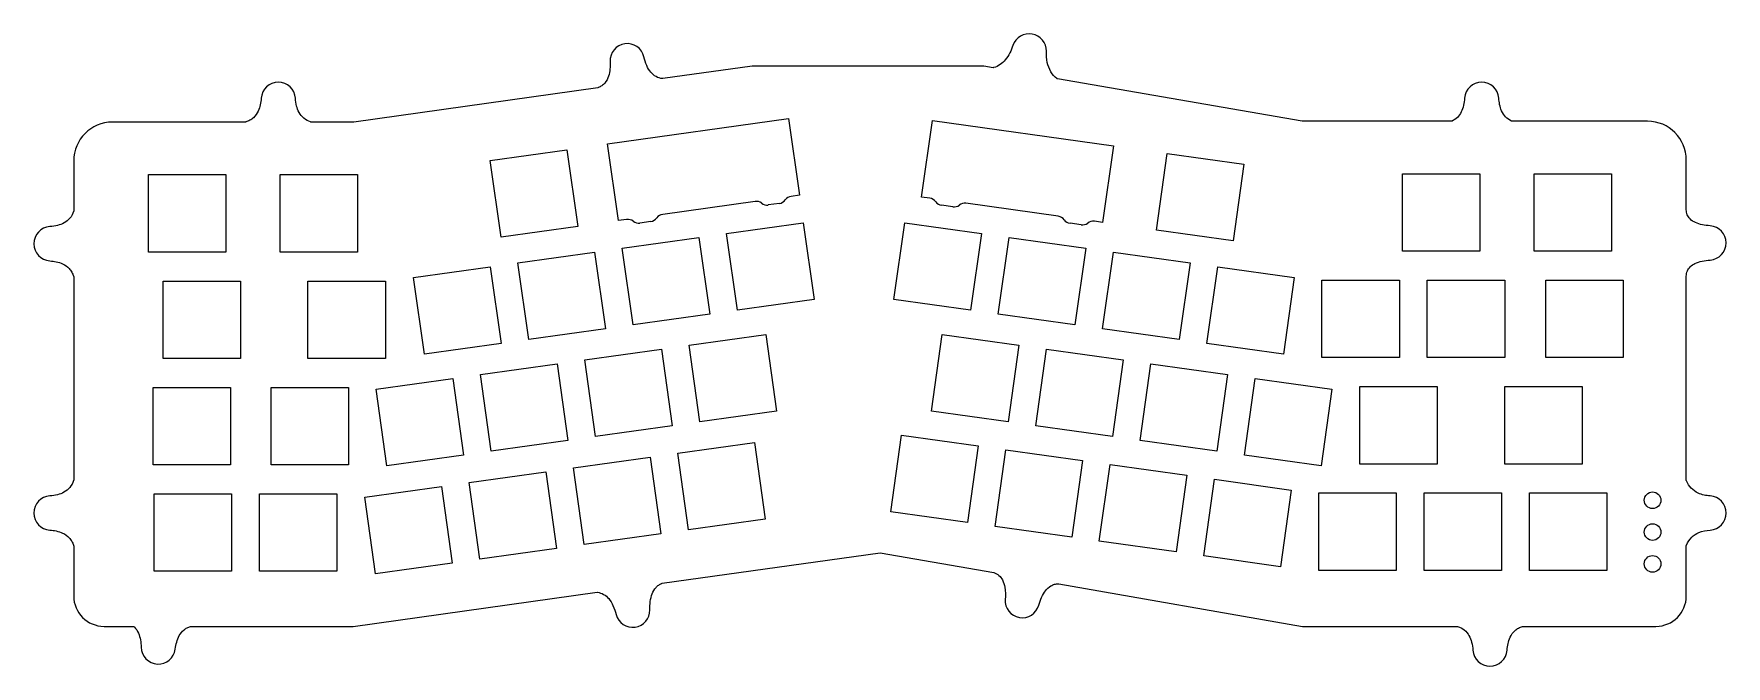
# Model space of a CAD drawing. Header units: millimetres. Extents: x -153 to 153, y -57 to 57.
import ezdxf

# ---------------------------------------------------------------- set-up
doc = ezdxf.new("R2010")
doc.units = ezdxf.units.MM
doc.layers.add('CUTOUTS', color=1, linetype='CONTINUOUS')
doc.layers.add('PERIMETER', color=5, linetype='CONTINUOUS')

msp = doc.modelspace()

# ---------------------------------------------------------------- linework, layer by layer
at = {"layer": 'CUTOUTS'}
for p, q in [((-49.25, 37.05), (-16.52, 41.65)), ((-16.52, 41.65), (-14.58, 27.79)), ((7.53, 27.46), (9.48, 41.32)), ((9.48, 41.32), (42.2, 36.72)), ((-47.3, 23.19), (-49.25, 37.05)), ((-70.48, 34.07), (-56.61, 36.02)), ((-68.53, 20.21), (-70.48, 34.07)), ((-56.61, 36.02), (-54.66, 22.16)), ((42.2, 36.72), (40.26, 22.86)), ((49.97, 21.49), (51.92, 35.35)), ((51.92, 35.35), (65.79, 33.41)), ((-132.3, 17.51), (-132.3, 31.51)), ((-132.3, 31.51), (-118.3, 31.51)), ((-118.3, 31.51), (-118.3, 17.51)), ((-108.49, 17.51), (-108.49, 31.51)), ((-108.49, 31.51), (-94.49, 31.51)), ((-94.49, 31.51), (-94.49, 17.51)), ((65.79, 33.41), (63.84, 19.54)), ((94.49, 17.66), (94.49, 31.66)), ((94.49, 31.66), (108.49, 31.66)), ((108.49, 31.66), (108.49, 17.66)), ((118.3, 17.66), (118.3, 31.66)), ((118.3, 31.66), (132.3, 31.66)), ((132.3, 31.66), (132.3, 17.66)), ((-14.58, 27.79), (-16.07, 27.58)), ((-22.6, 26.66), (-39.29, 24.32)), ((-18.2, 26.3), (-20.2, 26.02)), ((9.02, 27.25), (7.53, 27.46)), ((13.15, 25.69), (11.15, 25.97)), ((32.24, 23.98), (15.54, 26.33)), ((-54.66, 22.16), (-68.53, 20.21)), ((-45.81, 23.4), (-47.3, 23.19)), ((-41.41, 23.04), (-43.41, 22.76)), ((-27.74, 20.84), (-13.87, 22.79)), ((-13.87, 22.79), (-11.93, 8.93)), ((2.52, 8.92), (4.47, 22.79)), ((4.47, 22.79), (18.33, 20.84)), ((36.36, 22.43), (34.36, 22.71)), ((40.26, 22.86), (38.76, 23.07)), ((63.84, 19.54), (49.97, 21.49)), ((-46.6, 18.19), (-32.74, 20.14)), ((-32.74, 20.14), (-30.79, 6.27)), ((-25.79, 6.97), (-27.74, 20.84)), ((18.33, 20.84), (16.38, 6.97)), ((21.38, 6.27), (23.33, 20.14)), ((23.33, 20.14), (37.2, 18.19)), ((-118.3, 17.51), (-132.3, 17.51)), ((-94.49, 17.51), (-108.49, 17.51)), ((-65.47, 15.54), (-51.6, 17.49)), ((-63.52, 1.67), (-65.47, 15.54)), ((-51.6, 17.49), (-49.65, 3.62)), ((-44.65, 4.33), (-46.6, 18.19)), ((37.2, 18.19), (35.25, 4.32)), ((40.25, 3.62), (42.2, 17.48)), ((42.2, 17.48), (56.06, 15.54)), ((56.06, 15.54), (54.11, 1.67)), ((108.49, 17.66), (94.49, 17.66)), ((132.3, 17.66), (118.3, 17.66)), ((-129.63, -1.73), (-129.63, 12.27)), ((-129.63, 12.27), (-115.63, 12.27)), ((-115.63, 12.27), (-115.63, -1.73)), ((-103.44, -1.73), (-103.44, 12.27)), ((-103.44, 12.27), (-89.44, 12.27)), ((-89.44, 12.27), (-89.44, -1.73)), ((-84.33, 12.89), (-70.47, 14.83)), ((-82.38, -0.98), (-84.33, 12.89)), ((-70.47, 14.83), (-68.52, 0.97)), ((59.11, 0.97), (61.06, 14.83)), ((61.06, 14.83), (74.92, 12.88)), ((74.92, 12.88), (72.98, -0.98)), ((79.91, -1.58), (79.91, 12.42)), ((79.91, 12.42), (93.92, 12.42)), ((93.92, 12.42), (93.92, -1.58)), ((98.96, 12.42), (112.97, 12.42)), ((98.96, -1.58), (98.96, 12.42)), ((112.97, 12.42), (112.97, -1.58)), ((120.4, -1.58), (120.4, 12.42)), ((120.4, 12.42), (134.4, 12.42)), ((134.4, 12.42), (134.4, -1.58)), ((-30.79, 6.27), (-44.65, 4.33)), ((-11.93, 8.93), (-25.79, 6.97)), ((16.38, 6.97), (2.52, 8.92)), ((35.25, 4.32), (21.38, 6.27)), ((-49.65, 3.62), (-63.52, 1.67)), ((54.11, 1.67), (40.25, 3.62)), ((-68.52, 0.97), (-82.38, -0.98)), ((-34.52, 0.65), (-20.65, 2.6)), ((-32.57, -13.21), (-34.52, 0.65)), ((-20.65, 2.6), (-18.71, -11.27)), ((9.3, -11.27), (11.25, 2.6)), ((11.25, 2.6), (25.11, 0.65)), ((25.11, 0.65), (23.16, -13.22)), ((72.98, -0.98), (59.11, 0.97)), ((-115.63, -1.73), (-129.63, -1.73)), ((-89.44, -1.73), (-103.44, -1.73)), ((-72.25, -4.65), (-58.38, -2.7)), ((-58.38, -2.7), (-56.44, -16.57)), ((-53.38, -2), (-39.52, -0.05)), ((-51.43, -15.87), (-53.38, -2)), ((-39.52, -0.05), (-37.57, -13.92)), ((28.16, -13.92), (30.11, -0.05)), ((30.11, -0.05), (43.98, -2)), ((43.98, -2), (42.03, -15.87)), ((47.03, -16.57), (48.98, -2.71)), ((48.98, -2.71), (62.84, -4.66)), ((93.92, -1.58), (79.91, -1.58)), ((112.97, -1.58), (98.96, -1.58)), ((134.4, -1.58), (120.4, -1.58)), ((-91.11, -7.3), (-77.25, -5.36)), ((-77.25, -5.36), (-75.3, -19.22)), ((-70.3, -18.52), (-72.25, -4.65)), ((62.84, -4.66), (60.89, -18.52)), ((65.89, -19.22), (67.84, -5.36)), ((67.84, -5.36), (81.7, -7.31)), ((-131.45, -20.97), (-131.45, -6.97)), ((-131.45, -6.97), (-117.44, -6.97)), ((-117.44, -6.97), (-117.44, -20.97)), ((-110.11, -20.97), (-110.11, -6.97)), ((-110.11, -6.97), (-96.11, -6.97)), ((-96.11, -6.97), (-96.11, -20.97)), ((-89.16, -21.17), (-91.11, -7.3)), ((81.7, -7.31), (79.76, -21.17)), ((86.77, -20.82), (86.77, -6.82)), ((86.77, -6.82), (100.77, -6.82)), ((100.77, -6.82), (100.77, -20.82)), ((112.97, -20.82), (112.97, -6.82)), ((112.97, -6.82), (126.97, -6.82)), ((126.97, -6.82), (126.97, -20.82)), ((-18.71, -11.27), (-32.57, -13.21)), ((23.16, -13.22), (9.3, -11.27)), ((-37.57, -13.92), (-51.43, -15.87)), ((42.03, -15.87), (28.16, -13.92)), ((-56.44, -16.57), (-70.3, -18.52)), ((-36.57, -18.88), (-22.71, -16.94)), ((-22.71, -16.94), (-20.77, -30.81)), ((1.93, -29.47), (3.88, -15.61)), ((3.88, -15.61), (17.74, -17.55)), ((17.74, -17.55), (15.8, -31.42)), ((20.8, -32.12), (22.75, -18.26)), ((22.75, -18.26), (36.61, -20.21)), ((60.89, -18.52), (47.03, -16.57)), ((-117.44, -20.97), (-131.45, -20.97)), ((-96.11, -20.97), (-110.11, -20.97)), ((-75.3, -19.22), (-89.16, -21.17)), ((-55.44, -21.53), (-41.58, -19.58)), ((-41.58, -19.58), (-39.64, -33.45)), ((-34.63, -32.74), (-36.57, -18.88)), ((36.61, -20.21), (34.66, -34.07)), ((39.66, -34.77), (41.6, -20.9)), ((41.6, -20.9), (55.47, -22.85)), ((79.76, -21.17), (65.89, -19.22)), ((100.77, -20.82), (86.77, -20.82)), ((126.97, -20.82), (112.97, -20.82)), ((-74.31, -24.18), (-60.45, -22.23)), ((-72.36, -38.04), (-74.31, -24.18)), ((-60.45, -22.23), (-58.5, -36.1)), ((-53.5, -35.39), (-55.44, -21.53)), ((55.47, -22.85), (53.53, -36.71)), ((58.53, -37.42), (60.51, -23.56)), ((60.51, -23.56), (74.37, -25.54)), ((-131.25, -40.21), (-131.25, -26.21)), ((-131.25, -26.21), (-117.25, -26.21)), ((-117.25, -26.21), (-117.25, -40.21)), ((-112.2, -40.21), (-112.2, -26.21)), ((-112.2, -26.21), (-98.2, -26.21)), ((-98.2, -26.21), (-98.2, -40.21)), ((-93.18, -26.83), (-79.31, -24.88)), ((-91.23, -40.7), (-93.18, -26.83)), ((-79.31, -24.88), (-77.37, -38.75)), ((74.37, -25.54), (72.39, -39.4)), ((79.34, -40.06), (79.34, -26.06)), ((79.34, -26.06), (93.34, -26.06)), ((93.34, -26.06), (93.34, -40.06)), ((98.39, -40.06), (98.39, -26.06)), ((98.39, -26.06), (112.39, -26.06)), ((112.39, -26.06), (112.39, -40.06)), ((117.44, -40.06), (117.44, -26.06)), ((117.44, -26.06), (131.44, -26.06)), ((131.44, -26.06), (131.44, -40.06)), ((15.8, -31.42), (1.93, -29.47)), ((-39.64, -33.45), (-53.5, -35.39)), ((-20.77, -30.81), (-34.63, -32.74)), ((34.66, -34.07), (20.8, -32.12)), ((-58.5, -36.1), (-72.36, -38.04)), ((53.53, -36.71), (39.66, -34.77)), ((-77.37, -38.75), (-91.23, -40.7)), ((72.39, -39.4), (58.53, -37.42)), ((-117.25, -40.21), (-131.25, -40.21)), ((-98.2, -40.21), (-112.2, -40.21)), ((93.34, -40.06), (79.34, -40.06)), ((112.39, -40.06), (98.39, -40.06)), ((131.44, -40.06), (117.44, -40.06))]:
    msp.add_line(p, q, dxfattribs=at)
for centre in [(139.7, -27.38), (139.7, -33.13), (139.7, -38.88)]:
    msp.add_circle(centre, 1.5, dxfattribs=at)
for centre, start, end in [((-15.85, 26.01), 97.9879, 144.0097), ((-22.37, 25.09), 51.9899, 97.9987), ((-20.42, 27.59), 231.9899, 278.015), ((-18.42, 27.87), 278.015, 324.0097), ((8.8, 25.67), 35.9715, 82.0146), ((11.37, 27.54), 215.9715, 262.0181), ((13.37, 27.26), 262.0181, 308.0147), ((15.32, 24.76), 81.9987, 128.0147), ((-45.59, 21.83), 51.9715, 98.0146), ((-43.63, 24.33), 231.9715, 278.0181), ((-41.64, 24.61), 278.0181, 324.0147), ((-39.07, 22.74), 97.9987, 144.0147), ((32.02, 22.41), 35.9899, 81.9987), ((34.58, 24.28), 215.9899, 262.015), ((36.58, 24), 262.015, 308.0097), ((38.54, 21.5), 81.9879, 128.0097)]:
    msp.add_arc(centre, 1.59, start, end, dxfattribs=at)
at = {"layer": 'PERIMETER'}
for p, q in [((-23.13, 51.13), (-39.25, 48.87)), ((18.75, 51.13), (-23.13, 51.13)), ((20.48, 50.83), (18.75, 51.13)), ((-51.01, 47.21), (-95.17, 41.01)), ((76.32, 41.16), (32.07, 48.83)), ((-114.73, 41.01), (-138.8, 41.01)), ((-95.17, 41.01), (-102.88, 41.01)), ((103.35, 41.16), (76.32, 41.16)), ((138.8, 41.16), (114.27, 41.16)), ((-145.8, 34.01), (-145.8, 24.93)), ((145.8, 25.16), (145.8, 34.16)), ((-145.8, 13.09), (-145.8, -23.75)), ((145.8, -23.78), (145.8, 13.16)), ((-150.11, -26.58), (-150.11, -26.58)), ((150.1, -26.58), (150.1, -26.58)), ((-145.8, -35.6), (-145.8, -44.68)), ((145.8, -44.68), (145.8, -35.58)), ((-39.4, -42.37), (0.01, -36.86)), ((0.01, -36.86), (20.57, -40.45)), ((32.32, -42.49), (76.4, -50.18)), ((-95.24, -50.18), (-51.15, -44.01)), ((22.65, -45.3), (22.65, -45.3)), ((-47.7, -48.05), (-47.7, -48.05)), ((-140.3, -50.18), (-134.95, -50.18)), ((-124.62, -50.18), (-95.24, -50.18)), ((76.4, -50.18), (104.38, -50.18)), ((116.23, -50.18), (140.3, -50.18)), ((107.21, -54.5), (107.21, -54.5))]:
    msp.add_line(p, q, dxfattribs=at)
for centre, radius, start, end in [((-45.7, 52.1), 3.1, 13.1174, 182.8836), ((26.98, 53.87), 3.1, -0.8598, 161.2016), ((-108.8, 45.11), 3.1, 3.8065, 176.193), ((108.8, 45.11), 3.1, 4.238, 175.8154), ((-138.8, 34.01), 7, 90, 180), ((138.8, 34.16), 7, 0, 90), ((-149.9, 19.01), 3.1, 93.7551, 266.2489), ((149.9, 19.16), 3.1, -85.7545, 85.7539), ((-149.9, -29.68), 3.1, 93.7462, 266.2538), ((149.9, -29.68), 3.1, -86.4262, 86.4262), ((-140.3, -44.68), 5.5, 180, 270), ((25.74, -45.51), 3.1, 176.1814, 344.0446), ((140.3, -44.68), 5.5, -90, 0), ((-44.71, -47.25), 3.1, -165.0186, 0.9352), ((-130.5, -53.9), 3.1, 181.2564, 352.657), ((110.3, -54.28), 3.1, 184.1704, 355.8297)]:
    msp.add_arc(centre, radius, start, end, dxfattribs=at)
for points, knots in [([(-39.25, 48.87), (-39.27, 48.87), (-39.29, 48.87), (-39.32, 48.87), (-39.72, 48.92), (-40.12, 49.04), (-40.49, 49.24), (-40.86, 49.44), (-41.16, 49.71), (-41.42, 50.01), (-41.74, 50.38), (-41.98, 50.8), (-42.17, 51.22), (-42.4, 51.73), (-42.56, 52.28), (-42.69, 52.8)], [-0.0061902, -0.0061902, -0.0061902, -0.0061902, 0, 0, 0, 0.1056273, 0.1056273, 0.1056273, 0.2097364, 0.2097364, 0.2097364, 0.3375771, 0.3375771, 0.3375771, 0.4935221, 0.4935221, 0.4935221, 0.4935221]), ([(24.04, 54.87), (23.73, 53.97), (23.3, 53.03), (22.65, 52.26), (22.38, 51.94), (22.06, 51.65), (21.71, 51.4), (21.36, 51.17), (20.99, 50.99), (20.59, 50.87), (20.56, 50.86), (20.52, 50.85), (20.48, 50.83)], [0.0000002, 0.0000002, 0.0000002, 0.0000002, 0.274048, 0.274048, 0.274048, 0.3888319, 0.3888319, 0.3888319, 0.4979692, 0.4979692, 0.4979692, 0.5098362, 0.5098362, 0.5098362, 0.5098362]), ([(32.07, 48.83), (32.04, 48.85), (32.01, 48.87), (31.97, 48.9), (31.54, 49.22), (31.18, 49.62), (30.9, 50.08), (30.58, 50.62), (30.37, 51.2), (30.25, 51.79), (30.11, 52.46), (30.07, 53.16), (30.08, 53.82)], [-0.0118932, -0.0118932, -0.0118932, -0.0118932, 0, 0, 0, 0.1430898, 0.1430898, 0.1430898, 0.3104351, 0.3104351, 0.3104351, 0.5021761, 0.5021761, 0.5021761, 0.5021761]), ([(-48.8, 51.95), (-48.76, 51.05), (-48.81, 50.14), (-49.08, 49.32), (-49.23, 48.88), (-49.45, 48.45), (-49.77, 48.08), (-49.93, 47.89), (-50.11, 47.73), (-50.31, 47.59), (-50.51, 47.45), (-50.73, 47.33), (-50.96, 47.24), (-50.98, 47.23), (-51, 47.22), (-51.01, 47.21)], [0.0000003, 0.0000003, 0.0000003, 0.0000003, 0.257208, 0.257208, 0.257208, 0.3963569, 0.3963569, 0.3963569, 0.4647116, 0.4647116, 0.4647116, 0.5344089, 0.5344089, 0.5344089, 0.5413191, 0.5413191, 0.5413191, 0.5413191]), ([(-111.9, 45.31), (-111.95, 44.56), (-112.09, 43.74), (-112.43, 43.01), (-112.64, 42.56), (-112.92, 42.14), (-113.3, 41.8), (-113.49, 41.62), (-113.7, 41.47), (-113.93, 41.34), (-114.16, 41.21), (-114.4, 41.11), (-114.65, 41.03), (-114.68, 41.02), (-114.7, 41.02), (-114.73, 41.01)], [0.0000002, 0.0000002, 0.0000002, 0.0000002, 0.2165733, 0.2165733, 0.2165733, 0.3476844, 0.3476844, 0.3476844, 0.4141081, 0.4141081, 0.4141081, 0.4828766, 0.4828766, 0.4828766, 0.4905214, 0.4905214, 0.4905214, 0.4905214]), ([(-102.88, 41.01), (-102.9, 41.02), (-102.93, 41.02), (-102.95, 41.03), (-103.4, 41.17), (-103.83, 41.39), (-104.2, 41.7), (-104.55, 42), (-104.83, 42.36), (-105.04, 42.75), (-105.25, 43.12), (-105.4, 43.52), (-105.5, 43.92), (-105.62, 44.38), (-105.68, 44.85), (-105.71, 45.31)], [-0.0076603, -0.0076603, -0.0076603, -0.0076603, 0, 0, 0, 0.1243445, 0.1243445, 0.1243445, 0.241803, 0.241803, 0.241803, 0.3547829, 0.3547829, 0.3547829, 0.4865722, 0.4865722, 0.4865722, 0.4865722]), ([(105.71, 45.33), (105.65, 44.47), (105.48, 43.6), (105.1, 42.84), (104.93, 42.49), (104.7, 42.15), (104.41, 41.86), (104.13, 41.58), (103.8, 41.36), (103.44, 41.2), (103.41, 41.19), (103.38, 41.17), (103.35, 41.16)], [0.0000002, 0.0000002, 0.0000002, 0.0000002, 0.248907, 0.248907, 0.248907, 0.3657139, 0.3657139, 0.3657139, 0.4770192, 0.4770192, 0.4770192, 0.4888203, 0.4888203, 0.4888203, 0.4888203]), ([(114.27, 41.16), (114.24, 41.17), (114.21, 41.19), (114.18, 41.2), (113.78, 41.38), (113.43, 41.62), (113.13, 41.94), (112.82, 42.27), (112.58, 42.65), (112.4, 43.06), (112.08, 43.79), (111.95, 44.59), (111.89, 45.34)], [-0.0104957, -0.0104957, -0.0104957, -0.0104957, 0, 0, 0, 0.1101142, 0.1101142, 0.1101142, 0.2276769, 0.2276769, 0.2276769, 0.4420302, 0.4420302, 0.4420302, 0.4420302]), ([(-145.8, 24.93), (-145.81, 24.91), (-145.82, 24.88), (-145.83, 24.86), (-145.97, 24.41), (-146.18, 23.99), (-146.49, 23.62), (-146.79, 23.26), (-147.14, 22.99), (-147.53, 22.77), (-147.9, 22.56), (-148.3, 22.42), (-148.7, 22.32), (-149.17, 22.2), (-149.64, 22.13), (-150.11, 22.1)], [-0.007575, -0.007575, -0.007575, -0.007575, 0, 0, 0, 0.123815, 0.123815, 0.123815, 0.2405773, 0.2405773, 0.2405773, 0.3540035, 0.3540035, 0.3540035, 0.4865017, 0.4865017, 0.4865017, 0.4865017]), ([(150.13, 22.25), (149.15, 22.32), (148.23, 22.49), (147.46, 22.84), (147.11, 23), (146.76, 23.21), (146.47, 23.51), (146.26, 23.73), (146.09, 23.98), (145.98, 24.26), (145.86, 24.55), (145.81, 24.86), (145.8, 25.15), (145.8, 25.15), (145.8, 25.15), (145.8, 25.16)], [0.0000003, 0.0000003, 0.0000003, 0.0000003, 0.2853016, 0.2853016, 0.2853016, 0.4150204, 0.4150204, 0.4150204, 0.5065291, 0.5065291, 0.5065291, 0.6000674, 0.6000674, 0.6000674, 0.6005987, 0.6005987, 0.6005987, 0.6005987]), ([(-150.11, 15.91), (-149.35, 15.87), (-148.54, 15.73), (-147.8, 15.38), (-147.36, 15.18), (-146.94, 14.9), (-146.6, 14.52), (-146.42, 14.33), (-146.27, 14.12), (-146.14, 13.89), (-146.01, 13.65), (-145.9, 13.41), (-145.83, 13.16), (-145.82, 13.13), (-145.81, 13.11), (-145.8, 13.09)], [0.0000002, 0.0000002, 0.0000002, 0.0000002, 0.2161852, 0.2161852, 0.2161852, 0.3467725, 0.3467725, 0.3467725, 0.4135148, 0.4135148, 0.4135148, 0.4826326, 0.4826326, 0.4826326, 0.4902053, 0.4902053, 0.4902053, 0.4902053]), ([(145.8, 13.16), (145.8, 13.17), (145.8, 13.17), (145.8, 13.17), (145.81, 13.48), (145.87, 13.81), (146, 14.11), (146.12, 14.39), (146.29, 14.63), (146.5, 14.84), (146.76, 15.1), (147.06, 15.29), (147.36, 15.44), (148.15, 15.82), (149.11, 15.99), (150.13, 16.07)], [-0.0004168, -0.0004168, -0.0004168, -0.0004168, 0, 0, 0, 0.078061, 0.078061, 0.078061, 0.1487747, 0.1487747, 0.1487747, 0.237464, 0.237464, 0.237464, 0.4678991, 0.4678991, 0.4678991, 0.4678991]), ([(-145.8, -23.75), (-145.81, -23.78), (-145.82, -23.8), (-145.83, -23.83), (-145.97, -24.28), (-146.19, -24.71), (-146.51, -25.08), (-146.81, -25.44), (-147.17, -25.71), (-147.56, -25.93), (-147.93, -26.13), (-148.33, -26.27), (-148.72, -26.37), (-149.18, -26.49), (-149.65, -26.55), (-150.11, -26.58)], [-0.0077639, -0.0077639, -0.0077639, -0.0077639, 0, 0, 0, 0.1255979, 0.1255979, 0.1255979, 0.2439668, 0.2439668, 0.2439668, 0.3559294, 0.3559294, 0.3559294, 0.486173, 0.486173, 0.486173, 0.486173]), ([(150.1, -26.58), (149.37, -26.54), (148.62, -26.4), (147.93, -26.07), (147.47, -25.85), (147.04, -25.56), (146.68, -25.18), (146.32, -24.79), (146.04, -24.35), (145.84, -23.87), (145.83, -23.84), (145.82, -23.81), (145.8, -23.78)], [0, 0, 0, 0, 0.2042757, 0.2042757, 0.2042757, 0.3414053, 0.3414053, 0.3414053, 0.4807367, 0.4807367, 0.4807367, 0.4908053, 0.4908053, 0.4908053, 0.4908053]), ([(-150.11, -32.77), (-149.35, -32.82), (-148.54, -32.96), (-147.81, -33.3), (-147.36, -33.51), (-146.95, -33.79), (-146.6, -34.17), (-146.42, -34.36), (-146.27, -34.57), (-146.14, -34.8), (-146.01, -35.03), (-145.91, -35.28), (-145.83, -35.52), (-145.82, -35.55), (-145.81, -35.57), (-145.8, -35.6)], [0.0000002, 0.0000002, 0.0000002, 0.0000002, 0.2153796, 0.2153796, 0.2153796, 0.3469715, 0.3469715, 0.3469715, 0.413586, 0.413586, 0.413586, 0.4826081, 0.4826081, 0.4826081, 0.490357, 0.490357, 0.490357, 0.490357]), ([(145.8, -35.58), (145.82, -35.54), (145.83, -35.51), (145.84, -35.48), (146.06, -34.97), (146.36, -34.49), (146.77, -34.08), (147.15, -33.71), (147.59, -33.42), (148.07, -33.22), (148.72, -32.94), (149.42, -32.81), (150.1, -32.77)], [-0.010077, -0.010077, -0.010077, -0.010077, 0, 0, 0, 0.1512446, 0.1512446, 0.1512446, 0.2906043, 0.2906043, 0.2906043, 0.4814422, 0.4814422, 0.4814422, 0.4814422]), ([(-41.61, -47.2), (-41.62, -46.2), (-41.53, -45.17), (-41.19, -44.28), (-41.03, -43.87), (-40.81, -43.47), (-40.5, -43.13), (-40.35, -42.97), (-40.19, -42.83), (-40.02, -42.71), (-39.84, -42.58), (-39.65, -42.48), (-39.46, -42.4), (-39.44, -42.39), (-39.42, -42.38), (-39.4, -42.37)], [0.0000003, 0.0000003, 0.0000003, 0.0000003, 0.2902144, 0.2902144, 0.2902144, 0.4222393, 0.4222393, 0.4222393, 0.4829008, 0.4829008, 0.4829008, 0.5436467, 0.5436467, 0.5436467, 0.5510444, 0.5510444, 0.5510444, 0.5510444]), ([(20.57, -40.45), (20.59, -40.45), (20.6, -40.45), (20.61, -40.46), (20.94, -40.57), (21.25, -40.74), (21.51, -40.98), (21.78, -41.21), (21.98, -41.49), (22.14, -41.79), (22.37, -42.21), (22.5, -42.67), (22.57, -43.11), (22.7, -43.84), (22.7, -44.6), (22.65, -45.3)], [-0.0038923, -0.0038923, -0.0038923, -0.0038923, 0, 0, 0, 0.086009, 0.086009, 0.086009, 0.1718024, 0.1718024, 0.1718024, 0.2949059, 0.2949059, 0.2949059, 0.4982838, 0.4982838, 0.4982838, 0.4982838]), ([(28.72, -46.36), (29.01, -45.36), (29.38, -44.44), (29.93, -43.73), (30.19, -43.4), (30.51, -43.08), (30.9, -42.85), (31.11, -42.73), (31.33, -42.63), (31.57, -42.57), (31.8, -42.51), (32.04, -42.49), (32.28, -42.49), (32.29, -42.49), (32.31, -42.49), (32.32, -42.49)], [0.0000003, 0.0000003, 0.0000003, 0.0000003, 0.3012882, 0.3012882, 0.3012882, 0.4444393, 0.4444393, 0.4444393, 0.5184078, 0.5184078, 0.5184078, 0.592968, 0.592968, 0.592968, 0.5978886, 0.5978886, 0.5978886, 0.5978886]), ([(-51.15, -44.01), (-51.13, -44.02), (-51.11, -44.02), (-51.09, -44.02), (-50.7, -44.07), (-50.32, -44.19), (-49.98, -44.39), (-49.62, -44.59), (-49.31, -44.86), (-49.06, -45.16), (-48.73, -45.55), (-48.48, -45.98), (-48.28, -46.41), (-48.03, -46.94), (-47.85, -47.51), (-47.7, -48.05)], [-0.0065369, -0.0065369, -0.0065369, -0.0065369, 0, 0, 0, 0.0987238, 0.0987238, 0.0987238, 0.2030604, 0.2030604, 0.2030604, 0.3359633, 0.3359633, 0.3359633, 0.5000189, 0.5000189, 0.5000189, 0.5000189]), ([(-134.95, -50.18), (-134.9, -50.23), (-134.86, -50.28), (-134.81, -50.33), (-134.5, -50.64), (-134.27, -51.01), (-134.1, -51.39), (-133.74, -52.18), (-133.62, -53.07), (-133.6, -53.96)], [-0.0210349, -0.0210349, -0.0210349, -0.0210349, 0, 0, 0, 0.1118928, 0.1118928, 0.1118928, 0.340591, 0.340591, 0.340591, 0.340591]), ([(-127.43, -54.29), (-127.32, -53.44), (-127.11, -52.59), (-126.7, -51.86), (-126.49, -51.47), (-126.21, -51.11), (-125.85, -50.81), (-125.68, -50.67), (-125.5, -50.55), (-125.3, -50.44), (-125.11, -50.34), (-124.9, -50.26), (-124.69, -50.2), (-124.67, -50.19), (-124.64, -50.18), (-124.62, -50.18)], [0.0000003, 0.0000003, 0.0000003, 0.0000003, 0.2467213, 0.2467213, 0.2467213, 0.3779218, 0.3779218, 0.3779218, 0.4395915, 0.4395915, 0.4395915, 0.5021761, 0.5021761, 0.5021761, 0.5101206, 0.5101206, 0.5101206, 0.5101206]), ([(104.38, -50.18), (104.4, -50.18), (104.42, -50.19), (104.45, -50.2), (104.88, -50.33), (105.3, -50.54), (105.66, -50.83), (106.01, -51.12), (106.28, -51.46), (106.5, -51.84), (106.72, -52.23), (106.87, -52.64), (106.98, -53.04), (107.11, -53.53), (107.18, -54.02), (107.21, -54.5)], [-0.0073331, -0.0073331, -0.0073331, -0.0073331, 0, 0, 0, 0.1196407, 0.1196407, 0.1196407, 0.2341185, 0.2341185, 0.2341185, 0.3508814, 0.3508814, 0.3508814, 0.488486, 0.488486, 0.488486, 0.488486]), ([(113.4, -54.5), (113.45, -53.72), (113.6, -52.89), (113.96, -52.13), (114.17, -51.69), (114.45, -51.28), (114.83, -50.94), (115.02, -50.77), (115.22, -50.62), (115.45, -50.5), (115.68, -50.37), (115.91, -50.27), (116.16, -50.2), (116.18, -50.19), (116.21, -50.18), (116.23, -50.18)], [0.0000002, 0.0000002, 0.0000002, 0.0000002, 0.2226991, 0.2226991, 0.2226991, 0.352459, 0.352459, 0.352459, 0.4173205, 0.4173205, 0.4173205, 0.4841875, 0.4841875, 0.4841875, 0.4915027, 0.4915027, 0.4915027, 0.4915027])]:
    msp.add_open_spline(points, degree=3, knots=knots, dxfattribs=at)

doc.saveas('drawing.dxf')
